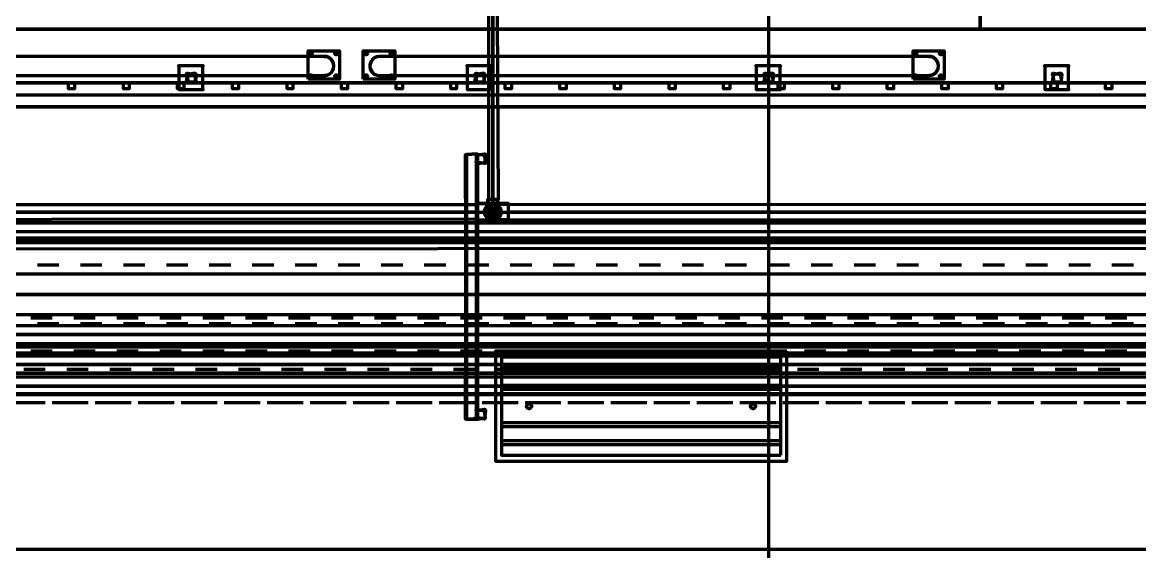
# Model space of a CAD drawing. Extents: x 0 to 1153, y 0 to 816.
# Drawn here: x 565.45 to 595.71, y 556.96 to 571.29 of the extents above; entities that cross this region are included whole.
import ezdxf

# ---------------------------------------------------------------- set-up
doc = ezdxf.new("R2010")
doc.units = 0
doc.header["$MEASUREMENT"] = 0
for name, color, linetype in [('Arch', 7, 'Continuous'), ('EQUIPMENTS', 7, 'Continuous'), ('Hatch', 7, 'Continuous'), ('PIPE', 7, 'Continuous')]:
    doc.layers.add(name, color=color, linetype=linetype)

msp = doc.modelspace()

# ---------------------------------------------------------------- linework, layer by layer
at = {"layer": 'Arch', "color": 11, "linetype": 'Continuous', "lineweight": 211}
msp.add_line((585.671, 361.77), (585.671, 717.391), dxfattribs=at)
for points in [[(591.397, 571.108), (591.397, 572.59), (591.397, 571.108)], [(573.624, 570.367), (573.694, 570.36), (573.745, 570.342), (573.802, 570.304), (573.855, 570.24), (573.802, 570.304), (573.745, 570.342), (573.694, 570.36), (573.624, 570.367), (558.722, 570.367)], [(573.856, 569.976), (573.813, 569.922), (573.757, 569.881), (573.707, 569.86), (573.652, 569.85), (573.638, 569.849)], [(590.228, 569.976), (590.185, 569.922), (590.13, 569.881), (590.079, 569.86), (590.025, 569.85), (590.011, 569.849)]]:
    msp.add_lwpolyline(points, dxfattribs=at)
for points in [[(680.413, 571.108), (495.131, 571.108), (495.131, 427.429), (530.892, 427.429), (530.892, 390.377), (680.413, 390.377), (680.413, 438.446), (651.859, 438.446), (651.859, 484.897), (680.413, 484.897), (680.413, 571.108), (495.131, 571.108), (495.131, 427.429), (530.892, 427.429), (530.892, 390.377), (680.413, 390.377), (680.413, 438.446), (653.267, 438.446), (680.413, 438.446), (651.859, 438.446), (651.859, 484.897), (680.413, 484.897), (680.413, 571.108), (494.39, 571.108)], [(573.193, 569.754), (573.193, 570.516), (574.04, 570.516), (574.04, 569.754)], [(574.686, 569.754), (574.686, 570.516), (575.543, 570.516), (575.543, 569.754)], [(589.576, 569.754), (589.576, 570.516), (590.423, 570.516), (590.423, 569.754)]]:
    msp.add_lwpolyline(points, close=True, dxfattribs=at)
for points in [[(558.737, 569.849), (573.652, 569.85), (573.707, 569.86), (573.757, 569.881), (573.813, 569.922), (573.855, 569.977, 0.2736), (573.855, 570.24)], [(589.997, 570.367), (590.066, 570.36), (590.118, 570.342), (590.175, 570.304), (590.229, 570.241), (590.175, 570.304), (590.118, 570.342), (590.066, 570.36), (589.997, 570.367), (575.105, 570.367), (575.05, 570.357), (575, 570.336), (574.945, 570.295), (574.902, 570.24), (574.878, 570.189), (574.867, 570.136), (574.867, 570.081), (574.878, 570.027), (574.909, 569.964), (574.955, 569.912), (575.012, 569.875), (575.064, 569.856), (575.12, 569.849), (590.025, 569.85), (590.079, 569.86), (590.13, 569.881), (590.185, 569.922), (590.229, 569.976, 0.273604), (590.229, 570.241)]]:
    msp.add_lwpolyline(points, format="xyb", dxfattribs=at)
for centre in [(573.262, 570.447), (573.95, 570.447), (574.765, 570.447), (575.453, 570.447), (589.645, 570.447), (590.333, 570.447), (573.262, 569.833), (573.95, 569.833), (574.765, 569.833), (575.453, 569.833), (589.645, 569.833), (590.333, 569.833)]:
    msp.add_circle(centre, 0.037, dxfattribs=at)
msp.add_arc((575.125, 570.108), 0.26, 91.3104, 271.8129, dxfattribs=at)
at = {"layer": 'EQUIPMENTS', "color": 251, "linetype": 'Continuous', "lineweight": 211}
msp.add_line((645.329, 557.022), (113.961, 557.022), dxfattribs=at)
at = {"layer": 'Hatch', "color": 5, "linetype": 'Continuous', "lineweight": 211}
for p, q in [((491.384, 569.33), (677.863, 569.33)), ((676.317, 565.616), (512.053, 565.616)), ((508.233, 562.261), (676.54, 562.261)), ((585.999, 561.933), (578.432, 561.933)), ((585.999, 561.837), (578.432, 561.837)), ((585.999, 561.456), (578.432, 561.456)), ((585.999, 561.351), (578.432, 561.351)), ((585.999, 560.451), (578.432, 560.451)), ((585.999, 560.345), (578.432, 560.345)), ((585.999, 559.964), (578.432, 559.964)), ((585.999, 559.858), (578.432, 559.858))]:
    msp.add_line(p, q, dxfattribs=at)
at = {"layer": 'Hatch', "color": 3, "linetype": 'Continuous', "lineweight": 211}
msp.add_line((577.755, 560.546), (577.723, 560.546), dxfattribs=at)
for points in [[(570.336, 569.468), (570.336, 570.114), (569.69, 570.114), (569.69, 569.468), (570.336, 569.468), (570.336, 570.114), (569.69, 570.114), (569.69, 569.468)], [(569.913, 569.875), (569.925, 569.891), (569.927, 569.891), (569.891, 569.875), (569.898, 569.897), (569.919, 569.911), (569.925, 569.912), (569.913, 569.875), (569.916, 569.885), (569.925, 569.891), (569.927, 569.891), (569.891, 569.875), (569.898, 569.897), (569.928, 569.912)], [(570.119, 569.891), (570.134, 569.88), (570.135, 569.877), (570.119, 569.912), (570.141, 569.905), (570.154, 569.887), (570.156, 569.879), (570.119, 569.891), (570.128, 569.888), (570.134, 569.88), (570.135, 569.877), (570.119, 569.912), (570.141, 569.905), (570.154, 569.887), (570.156, 569.879), (570.124, 569.891), (569.923, 569.87), (569.934, 569.669), (570.145, 569.68), (570.167, 569.87), (570.124, 569.648), (569.902, 569.68), (569.934, 569.912), (570.145, 569.87), (570.124, 569.669), (569.923, 569.68), (569.934, 569.891), (570.124, 569.912), (569.902, 569.87), (569.934, 569.648), (570.167, 569.68)], [(578.146, 569.468), (578.146, 570.114), (577.501, 570.114), (577.501, 569.468), (578.146, 569.468), (578.146, 570.114), (577.501, 570.114), (577.501, 569.468)], [(577.94, 569.891), (577.955, 569.879), (577.956, 569.877), (577.94, 569.912), (577.962, 569.905), (577.975, 569.887), (577.977, 569.879), (577.94, 569.891), (577.949, 569.888), (577.955, 569.879), (577.956, 569.877), (577.94, 569.912), (577.962, 569.905), (577.975, 569.887), (577.977, 569.879), (577.945, 569.891), (577.734, 569.87), (577.755, 569.669), (577.956, 569.68), (577.977, 569.87), (577.945, 569.648), (577.712, 569.68), (577.755, 569.912), (577.956, 569.87), (577.945, 569.669), (577.734, 569.68), (577.755, 569.891), (577.945, 569.912), (577.712, 569.87), (577.755, 569.648), (577.977, 569.68)], [(577.734, 569.875), (577.746, 569.891), (577.748, 569.891), (577.712, 569.875), (577.72, 569.897), (577.741, 569.911), (577.746, 569.912), (577.734, 569.875), (577.737, 569.885), (577.746, 569.891), (577.748, 569.891), (577.712, 569.875), (577.72, 569.897), (577.749, 569.912)], [(585.978, 569.468), (585.978, 570.114), (585.332, 570.114), (585.332, 569.468), (585.978, 569.468), (585.978, 570.114), (585.332, 570.114), (585.332, 569.468)], [(585.555, 569.875), (585.567, 569.891), (585.569, 569.891), (585.533, 569.875), (585.541, 569.897), (585.562, 569.911), (585.568, 569.912), (585.555, 569.875), (585.558, 569.885), (585.567, 569.891), (585.569, 569.891), (585.533, 569.875), (585.541, 569.897), (585.571, 569.912)], [(585.761, 569.891), (585.776, 569.88), (585.777, 569.877), (585.761, 569.912), (585.783, 569.905), (585.796, 569.887), (585.798, 569.879), (585.761, 569.891), (585.77, 569.888), (585.776, 569.88), (585.777, 569.877), (585.761, 569.912), (585.783, 569.905), (585.796, 569.887), (585.798, 569.879), (585.766, 569.891), (585.555, 569.87), (585.576, 569.669), (585.787, 569.68), (585.798, 569.87), (585.766, 569.648), (585.544, 569.68), (585.576, 569.912), (585.787, 569.87), (585.766, 569.669), (585.555, 569.68), (585.576, 569.891), (585.766, 569.912), (585.544, 569.87), (585.576, 569.648), (585.798, 569.68)], [(593.788, 569.468), (593.788, 570.114), (593.143, 570.114), (593.143, 569.468), (593.788, 569.468), (593.788, 570.114), (593.143, 570.114), (593.143, 569.468)], [(593.365, 569.875), (593.377, 569.891), (593.38, 569.891), (593.344, 569.875), (593.351, 569.897), (593.372, 569.911), (593.378, 569.912), (593.365, 569.875), (593.368, 569.885), (593.377, 569.891), (593.38, 569.891), (593.344, 569.875), (593.351, 569.897), (593.381, 569.912)], [(593.572, 569.891), (593.587, 569.88), (593.587, 569.877), (593.572, 569.912), (593.593, 569.905), (593.607, 569.884), (593.608, 569.879), (593.572, 569.891), (593.581, 569.888), (593.587, 569.88), (593.587, 569.877), (593.572, 569.912), (593.593, 569.905), (593.607, 569.884), (593.608, 569.879), (593.577, 569.891), (593.365, 569.87), (593.386, 569.669), (593.598, 569.68), (593.609, 569.87), (593.577, 569.648), (593.355, 569.68), (593.386, 569.912), (593.598, 569.87), (593.577, 569.669), (593.365, 569.68), (593.386, 569.891), (593.577, 569.912), (593.355, 569.87), (593.386, 569.648), (593.609, 569.68)], [(569.928, 569.669), (569.913, 569.681), (569.913, 569.684), (569.928, 569.648), (569.906, 569.655), (569.892, 569.676), (569.891, 569.682), (569.928, 569.669), (569.919, 569.672), (569.913, 569.681), (569.913, 569.684), (569.928, 569.648), (569.906, 569.655), (569.891, 569.685)], [(570.135, 569.685), (570.123, 569.67), (570.12, 569.669), (570.156, 569.685), (570.149, 569.663), (570.128, 569.649), (570.122, 569.648), (570.135, 569.685), (570.132, 569.676), (570.123, 569.67), (570.12, 569.669), (570.156, 569.685), (570.149, 569.663), (570.119, 569.648)], [(577.749, 569.669), (577.734, 569.68), (577.734, 569.684), (577.749, 569.648), (577.728, 569.655), (577.713, 569.676), (577.713, 569.682), (577.749, 569.669), (577.74, 569.672), (577.734, 569.68), (577.734, 569.684), (577.749, 569.648), (577.728, 569.655), (577.712, 569.685)], [(577.956, 569.685), (577.945, 569.67), (577.941, 569.669), (577.977, 569.685), (577.97, 569.663), (577.949, 569.649), (577.943, 569.648), (577.956, 569.685), (577.953, 569.676), (577.945, 569.67), (577.941, 569.669), (577.977, 569.685), (577.97, 569.663), (577.94, 569.648)], [(585.571, 569.669), (585.555, 569.681), (585.555, 569.684), (585.571, 569.648), (585.549, 569.655), (585.535, 569.673), (585.534, 569.682), (585.571, 569.669), (585.561, 569.672), (585.555, 569.681), (585.555, 569.684), (585.571, 569.648), (585.549, 569.655), (585.533, 569.685)], [(585.777, 569.685), (585.765, 569.67), (585.762, 569.669), (585.798, 569.685), (585.791, 569.663), (585.77, 569.649), (585.764, 569.648), (585.777, 569.685), (585.774, 569.676), (585.765, 569.67), (585.762, 569.669), (585.798, 569.685), (585.791, 569.663), (585.761, 569.648)], [(593.381, 569.669), (593.366, 569.681), (593.365, 569.684), (593.381, 569.648), (593.359, 569.655), (593.345, 569.676), (593.344, 569.682), (593.381, 569.669), (593.372, 569.672), (593.366, 569.681), (593.365, 569.684), (593.381, 569.648), (593.359, 569.655), (593.344, 569.685)], [(593.587, 569.685), (593.575, 569.67), (593.573, 569.669), (593.609, 569.685), (593.601, 569.663), (593.583, 569.65), (593.575, 569.648), (593.587, 569.685), (593.584, 569.676), (593.575, 569.67), (593.573, 569.669), (593.609, 569.685), (593.601, 569.663), (593.572, 569.648)], [(577.48, 560.546), (577.776, 560.546), (577.48, 560.546), (577.723, 560.546), (577.776, 560.546), (577.48, 560.546), (577.723, 560.546), (577.458, 560.546), (577.771, 560.578), (577.761, 560.581), (577.755, 560.59), (577.755, 560.593), (577.771, 560.557), (577.749, 560.564), (577.735, 560.585), (577.734, 560.591), (577.771, 560.578), (577.761, 560.581), (577.755, 560.59), (577.755, 560.593), (577.771, 560.557), (577.749, 560.564), (577.735, 560.585), (577.734, 560.591), (577.755, 560.546), (577.755, 567.711), (577.776, 560.546), (577.755, 567.711), (577.755, 560.546), (577.776, 567.711), (577.776, 560.546), (577.48, 560.546), (577.48, 567.711), (577.458, 560.546), (577.48, 567.711), (577.48, 560.546), (577.458, 567.711)], [(577.972, 567.711), (577.987, 567.699), (577.988, 567.697), (577.972, 567.732), (577.994, 567.725), (578.008, 567.704), (578.009, 567.698), (577.972, 567.711), (577.981, 567.708), (577.987, 567.699), (577.988, 567.697), (577.972, 567.732), (577.994, 567.725), (578.008, 567.704), (578.009, 567.698), (577.977, 567.711), (577.765, 567.69), (577.787, 567.478), (577.988, 567.5), (578.009, 567.69), (577.977, 567.468), (577.744, 567.5), (577.787, 567.722), (577.988, 567.69), (577.977, 567.478), (577.765, 567.5), (577.787, 567.711), (577.977, 567.722), (577.744, 567.69), (577.787, 567.468), (578.009, 567.5)], [(577.781, 567.489), (577.766, 567.501), (577.765, 567.503), (577.781, 567.468), (577.759, 567.475), (577.745, 567.496), (577.744, 567.502), (577.781, 567.489), (577.772, 567.492), (577.766, 567.501), (577.765, 567.503), (577.781, 567.468), (577.759, 567.475), (577.744, 567.505)], [(577.988, 567.505), (577.977, 567.49), (577.973, 567.489), (578.009, 567.505), (578.002, 567.483), (577.983, 567.47), (577.975, 567.468), (577.988, 567.505), (577.985, 567.495), (577.977, 567.49), (577.973, 567.489), (578.009, 567.505), (578.002, 567.483), (577.972, 567.468)], [(577.755, 560.784), (577.766, 560.799), (577.769, 560.8), (577.734, 560.784), (577.741, 560.806), (577.762, 560.82), (577.768, 560.821), (577.755, 560.784), (577.758, 560.794), (577.766, 560.799), (577.769, 560.8), (577.734, 560.784), (577.741, 560.806), (577.771, 560.821)], [(577.961, 560.8), (577.977, 560.788), (577.977, 560.786), (577.961, 560.821), (577.983, 560.814), (577.997, 560.793), (577.998, 560.787), (577.961, 560.8), (577.97, 560.797), (577.977, 560.788), (577.977, 560.786), (577.961, 560.821), (577.983, 560.814), (577.997, 560.793), (577.998, 560.787), (577.765, 560.779), (577.776, 560.567), (577.988, 560.589), (577.998, 560.779), (577.966, 560.546), (577.744, 560.589), (577.776, 560.811), (577.988, 560.779), (577.966, 560.567), (577.765, 560.589), (577.776, 560.79), (577.966, 560.811), (577.744, 560.779), (577.776, 560.546), (577.998, 560.589)], [(577.977, 560.594), (577.965, 560.578), (577.962, 560.578), (577.998, 560.594), (577.991, 560.572), (577.973, 560.559), (577.964, 560.557), (577.977, 560.594), (577.974, 560.585), (577.965, 560.578), (577.962, 560.578), (577.998, 560.594), (577.991, 560.572), (577.961, 560.557)]]:
    msp.add_lwpolyline(points, close=True, dxfattribs=at)
for points in [[(569.69, 570.114), (569.69, 570.114), (569.69, 570.114)], [(570.336, 570.114), (570.336, 570.114), (570.336, 570.114)], [(577.501, 570.114), (577.501, 570.114), (577.501, 570.114)], [(578.146, 570.114), (578.146, 570.114), (578.146, 570.114)], [(585.332, 570.114), (585.332, 570.114), (585.332, 570.114)], [(585.978, 570.114), (585.978, 570.114), (585.978, 570.114)], [(593.143, 570.114), (593.143, 570.114), (593.143, 570.114)], [(593.788, 570.114), (593.788, 570.114), (593.788, 570.114)], [(577.769, 567.73), (577.48, 567.711), (577.769, 567.73), (577.48, 567.711), (577.769, 567.73), (577.48, 567.711), (577.769, 567.73), (577.48, 567.711), (577.769, 567.73), (577.769, 567.73)]]:
    msp.add_lwpolyline(points, dxfattribs=at)
at = {"layer": 'Hatch', "color": 5, "linetype": 'Continuous', "lineweight": 211}
for points in [[(485.394, 569.648), (491.384, 569.648), (677.863, 569.648), (677.863, 569.002), (677.863, 569.648), (677.863, 569.002), (491.384, 569.002), (677.863, 569.002), (677.863, 569.648), (491.384, 569.648), (677.863, 569.648), (491.384, 569.648), (487.447, 569.648)], [(676.317, 565.372), (512.053, 565.393), (676.317, 565.393), (512.053, 565.372), (512.053, 565.859), (512.053, 565.393), (512.053, 565.859), (512.053, 565.372), (676.317, 565.372)]]:
    msp.add_lwpolyline(points, dxfattribs=at)
for points in [[(490.421, 569.002), (491.384, 569.002), (677.863, 569.002), (491.384, 569.002), (491.384, 569.648), (491.384, 569.002), (491.384, 569.648), (491.384, 569.002)], [(566.865, 569.489), (566.706, 569.489), (566.706, 569.648), (566.865, 569.648), (566.865, 569.489), (566.706, 569.489), (566.706, 569.648), (566.865, 569.648)], [(568.346, 569.489), (568.187, 569.489), (568.187, 569.648), (568.346, 569.648), (568.346, 569.489), (568.187, 569.489), (568.187, 569.648), (568.346, 569.648)], [(569.828, 569.489), (569.658, 569.489), (569.658, 569.648), (569.828, 569.648), (569.828, 569.489), (569.658, 569.489), (569.658, 569.648), (569.828, 569.648)], [(571.31, 569.489), (571.14, 569.489), (571.14, 569.648), (571.31, 569.648), (571.31, 569.489), (571.14, 569.489), (571.14, 569.648), (571.31, 569.648)], [(572.781, 569.489), (572.622, 569.489), (572.622, 569.648), (572.781, 569.648), (572.781, 569.489), (572.622, 569.489), (572.622, 569.648), (572.781, 569.648)], [(574.262, 569.489), (574.093, 569.489), (574.093, 569.648), (574.262, 569.648), (574.262, 569.489), (574.093, 569.489), (574.093, 569.648), (574.262, 569.648)], [(575.744, 569.489), (575.575, 569.489), (575.575, 569.648), (575.744, 569.648), (575.744, 569.489), (575.575, 569.489), (575.575, 569.648), (575.744, 569.648)], [(577.215, 569.489), (577.056, 569.489), (577.056, 569.648), (577.215, 569.648), (577.215, 569.489), (577.056, 569.489), (577.056, 569.648), (577.215, 569.648)], [(578.697, 569.489), (578.527, 569.489), (578.527, 569.648), (578.697, 569.648), (578.697, 569.489), (578.527, 569.489), (578.527, 569.648), (578.697, 569.648)], [(580.178, 569.489), (580.009, 569.489), (580.009, 569.648), (580.178, 569.648), (580.178, 569.489), (580.009, 569.489), (580.009, 569.648), (580.178, 569.648)], [(581.649, 569.489), (581.491, 569.489), (581.491, 569.648), (581.649, 569.648), (581.649, 569.489), (581.491, 569.489), (581.491, 569.648), (581.649, 569.648)], [(583.131, 569.489), (582.972, 569.489), (582.972, 569.648), (583.131, 569.648), (583.131, 569.489), (582.972, 569.489), (582.972, 569.648), (583.131, 569.648)], [(584.613, 569.489), (584.443, 569.489), (584.443, 569.648), (584.613, 569.648), (584.613, 569.489), (584.443, 569.489), (584.443, 569.648), (584.613, 569.648)], [(586.084, 569.489), (585.925, 569.489), (585.925, 569.648), (586.084, 569.648), (586.084, 569.489), (585.925, 569.489), (585.925, 569.648), (586.084, 569.648)], [(587.565, 569.489), (587.407, 569.489), (587.407, 569.648), (587.565, 569.648), (587.565, 569.489), (587.407, 569.489), (587.407, 569.648), (587.565, 569.648)], [(589.047, 569.489), (588.878, 569.489), (588.878, 569.648), (589.047, 569.648), (589.047, 569.489), (588.878, 569.489), (588.878, 569.648), (589.047, 569.648)], [(590.529, 569.489), (590.359, 569.489), (590.359, 569.648), (590.529, 569.648), (590.529, 569.489), (590.359, 569.489), (590.359, 569.648), (590.529, 569.648)], [(592, 569.489), (591.841, 569.489), (591.841, 569.648), (592, 569.648), (592, 569.489), (591.841, 569.489), (591.841, 569.648), (592, 569.648)], [(593.482, 569.489), (593.312, 569.489), (593.312, 569.648), (593.482, 569.648), (593.482, 569.489), (593.312, 569.489), (593.312, 569.648), (593.482, 569.648)], [(594.963, 569.489), (594.794, 569.489), (594.794, 569.648), (594.963, 569.648), (594.963, 569.489), (594.794, 569.489), (594.794, 569.648), (594.963, 569.648)], [(676.317, 565.859), (676.317, 565.372), (676.317, 565.859), (512.053, 565.859), (676.317, 565.859), (512.053, 565.859)], [(676.54, 562.028), (508.233, 562.028), (676.54, 562.017), (676.54, 562.504), (676.54, 562.028), (676.54, 562.504), (676.54, 562.017), (508.233, 562.017), (508.233, 562.504), (508.233, 562.028), (508.233, 562.504), (508.233, 562.017)], [(508.233, 562.504), (676.54, 562.504), (508.233, 562.504), (676.54, 562.504)], [(586.158, 562.388), (578.263, 562.388), (578.263, 559.414), (586.158, 559.414)], [(585.999, 559.573), (585.999, 562.229), (578.432, 562.229), (578.432, 559.573)], [(579.247, 560.901), (579.195, 560.834), (579.151, 560.837), (579.117, 560.869), (579.11, 560.912), (579.13, 560.949), (579.167, 560.969), (579.21, 560.962), (579.242, 560.928), (579.245, 560.884), (579.219, 560.845), (579.178, 560.832), (579.138, 560.845), (579.113, 560.879), (579.113, 560.923), (579.142, 560.959), (579.184, 560.969), (579.223, 560.953), (579.247, 560.901)], [(585.311, 560.901), (585.259, 560.834), (585.216, 560.837), (585.181, 560.869), (585.175, 560.912), (585.194, 560.949), (585.231, 560.969), (585.274, 560.962), (585.306, 560.928), (585.309, 560.884), (585.283, 560.845), (585.242, 560.832), (585.202, 560.845), (585.177, 560.879), (585.177, 560.923), (585.206, 560.959), (585.248, 560.969), (585.287, 560.953), (585.311, 560.901)]]:
    msp.add_lwpolyline(points, close=True, dxfattribs=at)
at = {"layer": 'Hatch', "color": 3, "linetype": 'Continuous', "lineweight": 211}
for p in [(569.69, 570.114), (570.336, 570.114), (577.501, 570.114), (578.146, 570.114), (585.332, 570.114), (585.978, 570.114), (593.143, 570.114), (593.788, 570.114), (570.336, 569.468), (578.146, 569.468), (585.978, 569.468), (593.788, 569.468)]:
    msp.add_point(p, dxfattribs=at)
at = {"layer": 'PIPE', "color": 3, "linetype": 'Continuous', "lineweight": 211}
for p, q in [((577.765, 565.965), (577.765, 566.357)), ((578.305, 566.494), (578.083, 566.494)), ((578.623, 565.965), (578.623, 566.357)), ((577.765, 566.155), (542.332, 566.155))]:
    msp.add_line(p, q, dxfattribs=at)
at = {"layer": 'PIPE', "color": 4, "linetype": 'Continuous', "lineweight": 211}
for p, q in [((566.441, 564.716), (565.859, 564.716)), ((567.605, 564.716), (567.023, 564.716)), ((568.77, 564.716), (568.187, 564.716)), ((569.934, 564.716), (569.352, 564.716)), ((571.098, 564.716), (570.516, 564.716)), ((572.262, 564.716), (571.68, 564.716)), ((573.426, 564.716), (572.844, 564.716)), ((574.59, 564.716), (574.008, 564.716)), ((575.754, 564.716), (575.172, 564.716)), ((576.919, 564.716), (576.337, 564.716)), ((578.083, 564.716), (577.501, 564.716)), ((579.247, 564.716), (578.665, 564.716)), ((580.411, 564.716), (579.829, 564.716)), ((581.575, 564.716), (580.993, 564.716)), ((582.739, 564.716), (582.157, 564.716)), ((583.904, 564.716), (583.322, 564.716)), ((585.068, 564.716), (584.486, 564.716)), ((586.232, 564.716), (585.65, 564.716)), ((587.396, 564.716), (586.814, 564.716)), ((588.56, 564.716), (587.978, 564.716)), ((589.724, 564.716), (589.142, 564.716)), ((590.889, 564.716), (590.307, 564.716)), ((592.053, 564.716), (591.471, 564.716)), ((593.217, 564.716), (592.635, 564.716)), ((594.381, 564.716), (593.799, 564.716)), ((595.545, 564.716), (594.963, 564.716)), ((565.859, 563.139), (566.441, 563.139)), ((567.023, 563.139), (567.605, 563.139)), ((568.187, 563.139), (568.77, 563.139)), ((569.352, 563.139), (569.934, 563.139)), ((570.516, 563.139), (571.098, 563.139)), ((571.68, 563.139), (572.262, 563.139)), ((572.844, 563.139), (573.426, 563.139)), ((574.008, 563.139), (574.59, 563.139)), ((575.172, 563.139), (575.754, 563.139)), ((576.337, 563.139), (576.919, 563.139)), ((577.501, 563.139), (578.083, 563.139)), ((578.665, 563.139), (579.247, 563.139)), ((579.829, 563.139), (580.411, 563.139)), ((580.993, 563.139), (581.575, 563.139)), ((582.157, 563.139), (582.739, 563.139)), ((583.322, 563.139), (583.904, 563.139)), ((584.486, 563.139), (585.068, 563.139)), ((585.65, 563.139), (586.232, 563.139)), ((586.814, 563.139), (587.396, 563.139)), ((587.978, 563.139), (588.56, 563.139)), ((589.142, 563.139), (589.724, 563.139)), ((590.307, 563.139), (590.889, 563.139)), ((591.471, 563.139), (592.053, 563.139)), ((592.635, 563.139), (593.217, 563.139)), ((593.799, 563.139), (594.381, 563.139)), ((594.963, 563.139), (595.545, 563.139))]:
    msp.add_line(p, q, dxfattribs=at)
at = {"layer": 'PIPE', "color": 152, "linetype": 'Continuous', "lineweight": 211}
for p, q in [((566.261, 563.287), (565.679, 563.287)), ((567.425, 563.287), (566.843, 563.287)), ((568.59, 563.287), (568.008, 563.287)), ((569.754, 563.287), (569.172, 563.287)), ((570.918, 563.287), (570.336, 563.287)), ((572.082, 563.287), (571.5, 563.287)), ((573.246, 563.287), (572.664, 563.287)), ((574.41, 563.287), (573.828, 563.287)), ((575.575, 563.287), (574.992, 563.287)), ((576.739, 563.287), (576.157, 563.287)), ((577.903, 563.287), (577.321, 563.287)), ((579.067, 563.287), (578.485, 563.287)), ((580.231, 563.287), (579.649, 563.287)), ((581.395, 563.287), (580.813, 563.287)), ((582.56, 563.287), (581.977, 563.287)), ((583.724, 563.287), (583.142, 563.287)), ((584.888, 563.287), (584.306, 563.287)), ((586.052, 563.287), (585.47, 563.287)), ((587.216, 563.287), (586.634, 563.287)), ((588.38, 563.287), (587.798, 563.287)), ((589.545, 563.287), (588.962, 563.287)), ((590.709, 563.287), (590.127, 563.287)), ((591.873, 563.287), (591.291, 563.287)), ((593.037, 563.287), (592.455, 563.287)), ((594.201, 563.287), (593.619, 563.287)), ((595.365, 563.287), (594.783, 563.287)), ((565.679, 562.398), (566.261, 562.398)), ((566.843, 562.398), (567.425, 562.398)), ((568.008, 562.398), (568.59, 562.398)), ((569.172, 562.398), (569.754, 562.398)), ((570.336, 562.398), (570.918, 562.398)), ((571.5, 562.398), (572.082, 562.398)), ((572.664, 562.398), (573.246, 562.398)), ((573.828, 562.398), (574.41, 562.398)), ((574.992, 562.398), (575.575, 562.398)), ((576.157, 562.398), (576.739, 562.398)), ((577.321, 562.398), (577.903, 562.398)), ((578.485, 562.398), (579.067, 562.398)), ((579.649, 562.398), (580.231, 562.398)), ((580.813, 562.398), (581.395, 562.398)), ((581.977, 562.398), (582.56, 562.398)), ((583.142, 562.398), (583.724, 562.398)), ((584.306, 562.398), (584.888, 562.398)), ((585.47, 562.398), (586.052, 562.398)), ((586.634, 562.398), (587.216, 562.398)), ((587.798, 562.398), (588.38, 562.398)), ((588.962, 562.398), (589.545, 562.398)), ((590.127, 562.398), (590.709, 562.398)), ((591.291, 562.398), (591.873, 562.398)), ((592.455, 562.398), (593.037, 562.398)), ((593.619, 562.398), (594.201, 562.398)), ((594.783, 562.398), (595.365, 562.398))]:
    msp.add_line(p, q, dxfattribs=at)
at = {"layer": 'PIPE', "color": 220, "linetype": 'Continuous', "lineweight": 211}
for p, q in [((565.679, 562.578), (565.097, 562.578)), ((566.843, 562.578), (566.261, 562.578)), ((568.008, 562.578), (567.425, 562.578)), ((569.172, 562.578), (568.59, 562.578)), ((570.336, 562.578), (569.754, 562.578)), ((571.5, 562.578), (570.918, 562.578)), ((572.664, 562.578), (572.082, 562.578)), ((573.828, 562.578), (573.246, 562.578)), ((574.992, 562.578), (574.41, 562.578)), ((576.157, 562.578), (575.575, 562.578)), ((577.321, 562.578), (576.739, 562.578)), ((578.485, 562.578), (577.903, 562.578)), ((579.649, 562.578), (579.067, 562.578)), ((580.813, 562.578), (580.231, 562.578)), ((581.977, 562.578), (581.395, 562.578)), ((583.142, 562.578), (582.56, 562.578)), ((584.306, 562.578), (583.724, 562.578)), ((585.47, 562.578), (584.888, 562.578)), ((586.634, 562.578), (586.052, 562.578)), ((587.798, 562.578), (587.216, 562.578)), ((588.962, 562.578), (588.38, 562.578)), ((590.127, 562.578), (589.545, 562.578)), ((591.291, 562.578), (590.709, 562.578)), ((592.455, 562.578), (591.873, 562.578)), ((593.619, 562.578), (593.037, 562.578)), ((594.783, 562.578), (594.201, 562.578)), ((595.947, 562.578), (595.365, 562.578)), ((565.097, 561.001), (565.679, 561.001)), ((566.261, 561.001), (566.843, 561.001)), ((567.425, 561.001), (568.008, 561.001)), ((568.59, 561.001), (569.172, 561.001)), ((569.754, 561.001), (570.336, 561.001)), ((570.918, 561.001), (571.5, 561.001)), ((572.082, 561.001), (572.664, 561.001)), ((573.246, 561.001), (573.828, 561.001)), ((574.41, 561.001), (574.992, 561.001)), ((575.575, 561.001), (576.157, 561.001)), ((576.739, 561.001), (577.321, 561.001)), ((577.903, 561.001), (578.485, 561.001)), ((579.067, 561.001), (579.649, 561.001)), ((580.231, 561.001), (580.813, 561.001)), ((581.395, 561.001), (581.977, 561.001)), ((582.56, 561.001), (583.142, 561.001)), ((583.724, 561.001), (584.306, 561.001)), ((584.888, 561.001), (585.47, 561.001)), ((586.052, 561.001), (586.634, 561.001)), ((587.216, 561.001), (587.798, 561.001)), ((588.38, 561.001), (588.962, 561.001)), ((589.545, 561.001), (590.127, 561.001)), ((590.709, 561.001), (591.291, 561.001)), ((591.873, 561.001), (592.455, 561.001)), ((593.037, 561.001), (593.619, 561.001)), ((594.201, 561.001), (594.783, 561.001)), ((595.365, 561.001), (595.947, 561.001))]:
    msp.add_line(p, q, dxfattribs=at)
at = {"layer": 'PIPE', "color": 171, "linetype": 'Continuous', "lineweight": 211}
for p, q in [((566.071, 561.89), (565.489, 561.89)), ((567.235, 561.89), (566.653, 561.89)), ((568.399, 561.89), (567.817, 561.89)), ((569.563, 561.89), (568.981, 561.89)), ((570.727, 561.89), (570.145, 561.89)), ((571.892, 561.89), (571.31, 561.89)), ((573.056, 561.89), (572.474, 561.89)), ((574.22, 561.89), (573.638, 561.89)), ((575.384, 561.89), (574.802, 561.89)), ((576.548, 561.89), (575.966, 561.89)), ((577.712, 561.89), (577.13, 561.89)), ((578.877, 561.89), (578.294, 561.89)), ((580.041, 561.89), (579.459, 561.89)), ((581.205, 561.89), (580.623, 561.89)), ((582.369, 561.89), (581.787, 561.89)), ((583.533, 561.89), (582.951, 561.89)), ((584.697, 561.89), (584.115, 561.89)), ((585.862, 561.89), (585.279, 561.89)), ((587.026, 561.89), (586.444, 561.89)), ((588.19, 561.89), (587.608, 561.89)), ((589.354, 561.89), (588.772, 561.89)), ((590.518, 561.89), (589.936, 561.89)), ((591.682, 561.89), (591.1, 561.89)), ((592.847, 561.89), (592.264, 561.89)), ((594.011, 561.89), (593.429, 561.89)), ((595.175, 561.89), (594.593, 561.89)), ((565.489, 561.001), (566.071, 561.001)), ((566.653, 561.001), (567.235, 561.001)), ((567.817, 561.001), (568.399, 561.001)), ((568.981, 561.001), (569.563, 561.001)), ((570.145, 561.001), (570.727, 561.001)), ((571.31, 561.001), (571.892, 561.001)), ((572.474, 561.001), (573.056, 561.001)), ((573.638, 561.001), (574.22, 561.001)), ((574.802, 561.001), (575.384, 561.001)), ((575.966, 561.001), (576.548, 561.001)), ((577.13, 561.001), (577.712, 561.001)), ((578.294, 561.001), (578.877, 561.001)), ((579.459, 561.001), (580.041, 561.001)), ((580.623, 561.001), (581.205, 561.001)), ((581.787, 561.001), (582.369, 561.001)), ((582.951, 561.001), (583.533, 561.001)), ((584.115, 561.001), (584.697, 561.001)), ((585.279, 561.001), (585.862, 561.001)), ((586.444, 561.001), (587.026, 561.001)), ((587.608, 561.001), (588.19, 561.001)), ((588.772, 561.001), (589.354, 561.001)), ((589.936, 561.001), (590.518, 561.001)), ((591.1, 561.001), (591.682, 561.001)), ((592.264, 561.001), (592.847, 561.001)), ((593.429, 561.001), (594.011, 561.001)), ((594.593, 561.001), (595.175, 561.001))]:
    msp.add_line(p, q, dxfattribs=at)
at = {"layer": 'PIPE', "color": 3, "linetype": 'Continuous', "lineweight": 211}
for points in [[(578.421, 566.161), (578.415, 566.106), (578.396, 566.056), (578.367, 566.013), (578.328, 565.977), (578.283, 565.951), (578.231, 565.936), (578.175, 565.934), (578.122, 565.945), (578.074, 565.967), (578.033, 566), (578.001, 566.041), (577.978, 566.089), (577.967, 566.142), (577.973, 566.215), (578.001, 566.281), (578.046, 566.333), (578.105, 566.37), (578.157, 566.385), (578.213, 566.388), (578.266, 566.377), (578.328, 566.344), (578.367, 566.309), (578.396, 566.265), (578.415, 566.215), (578.421, 566.161), (578.415, 566.215), (578.387, 566.281), (578.328, 566.344), (578.266, 566.377), (578.213, 566.388), (578.157, 566.385), (578.105, 566.37), (578.046, 566.333), (578.001, 566.281), (577.973, 566.215), (577.966, 566.161), (577.973, 566.215), (577.992, 566.265), (578.021, 566.309), (578.06, 566.344), (578.105, 566.37), (578.157, 566.385), (578.213, 566.388), (578.266, 566.377), (578.314, 566.354), (578.355, 566.322), (578.387, 566.281), (578.41, 566.233), (578.421, 566.161), (578.415, 566.106), (578.378, 566.026), (578.342, 565.988), (578.299, 565.959), (578.249, 565.94), (578.194, 565.933), (578.139, 565.94), (578.074, 565.967), (578.021, 566.013), (577.984, 566.072), (577.969, 566.124), (577.984, 566.072), (578.021, 566.013), (578.074, 565.967), (578.139, 565.995), (578.199, 565.997), (578.199, 566.314, 0.414411), (578.02, 566.161), (578.358, 566.155), (578.355, 566.093), (578.317, 566.037), (578.266, 566.076), (578.212, 566.051), (578.16, 566.061), (578.136, 566.113), (578.176, 566.163), (578.199, 566.494), (578.199, 573.162), (578.199, 566.494)], [(578.305, 573.162), (578.337, 566.494), (578.305, 566.42), (578.305, 566.155), (578.302, 566.254), (578.25, 566.292), (578.194, 566.334), (578.308, 566.293), (578.349, 566.241), (578.366, 566.189), (578.366, 566.132), (578.349, 566.08), (578.308, 566.028), (578.249, 565.995), (578.194, 565.986), (578.139, 565.995), (578.08, 566.028), (578.039, 566.08), (578.02, 566.161), (578.039, 566.08), (578.08, 566.028), (578.139, 565.995), (578.194, 565.986), (578.249, 565.995), (578.308, 566.028), (578.349, 566.08), (578.366, 566.132), (578.366, 566.189), (578.349, 566.241), (578.308, 566.293), (578.194, 566.334), (578.308, 566.293), (578.349, 566.241), (578.366, 566.189), (578.366, 566.132), (578.349, 566.08), (578.308, 566.028), (578.249, 565.995), (578.194, 565.986), (578.139, 565.995), (578.091, 566.02), (578.053, 566.058), (578.02, 566.161), (578.061, 566.047), (578.114, 566.006), (578.166, 565.988), (578.249, 565.995), (578.308, 566.028), (578.349, 566.08), (578.366, 566.132), (578.366, 566.189), (578.349, 566.241), (578.294, 566.219), (578.194, 566.334), (578.136, 566.251), (578.104, 566.161), (578.121, 566.214), (578.166, 566.246), (578.216, 566.248), (578.262, 566.219), (578.284, 566.168), (578.27, 566.113), (578.194, 566.05), (578.143, 566.062), (578.104, 566.153), (578.117, 566.208), (578.159, 566.244), (578.216, 566.248), (578.262, 566.219), (578.284, 566.168), (578.27, 566.113), (578.194, 566.05), (578.143, 566.062), (578.104, 566.153), (578.095, 566.212), (578.128, 566.25), (578.176, 566.27), (578.229, 566.266), (578.273, 566.239), (578.299, 566.196), (578.245, 566.259), (578.194, 566.334), (578.249, 566.232), (578.225, 566.164), (578.302, 566.187), (578.302, 566.134), (578.278, 566.088), (578.194, 566.05), (578.143, 566.062), (578.099, 566.102), (578.083, 566.152), (578.143, 566.062), (578.194, 566.05), (578.143, 566.062), (578.139, 566.126), (578.189, 566.166), (578.246, 566.187), (578.273, 566.239), (578.308, 566.293), (578.194, 566.334), (578.194, 566.334, 0.414411), (578.02, 566.161)], [(680.466, 565.319), (680.065, 565.309), (680.032, 565.256), (680.049, 565.206), (680.101, 565.193, 0.414252), (680.233, 565.325, -0.414252), (680.101, 565.193, 0.414252), (680.233, 565.325, -0.414252), (680.106, 565.182), (680.36, 565.15), (680.466, 565.15), (680.36, 565.182), (680.101, 565.193, 0.414252), (680.233, 565.325), (680.223, 565.376), (680.168, 565.372), (680.117, 565.321), (679.736, 565.319), (542.354, 565.319)]]:
    msp.add_lwpolyline(points, format="xyb", dxfattribs=at)
for points in [[(578.194, 566.05), (578.143, 566.062), (578.084, 566.143), (578.088, 566.196), (578.115, 566.239), (578.159, 566.266), (578.212, 566.27), (578.26, 566.25), (578.296, 566.204), (578.305, 566.152), (578.284, 566.095), (578.194, 566.05), (578.284, 566.095), (578.305, 566.152), (578.296, 566.204), (578.245, 566.259), (578.194, 566.334), (578.25, 566.292), (578.295, 566.262), (578.326, 566.216), (578.337, 566.161), (578.326, 566.105), (578.295, 566.06), (578.25, 566.029), (578.194, 566.05), (578.085, 566.068), (578.02, 566.161), (578.072, 566.236), (578.11, 566.276), (578.194, 566.334), (578.072, 566.236), (578.02, 566.161), (578.085, 566.068), (578.194, 566.05), (578.143, 566.062), (578.062, 566.105), (578.02, 566.161), (578.062, 566.216), (578.093, 566.262), (578.138, 566.292), (578.194, 566.334), (578.25, 566.292), (578.295, 566.262), (578.326, 566.216), (578.337, 566.161), (578.326, 566.105), (578.295, 566.06), (578.25, 566.029), (578.194, 566.05), (578.143, 566.062), (578.02, 566.161), (578.136, 566.251), (578.194, 566.334), (578.294, 566.219), (578.305, 566.155), (578.252, 566.06), (578.194, 566.05), (578.143, 566.062), (578.084, 566.143), (578.088, 566.196), (578.115, 566.239), (578.159, 566.266), (578.212, 566.27), (578.26, 566.25), (578.296, 566.204), (578.305, 566.152), (578.284, 566.095), (578.194, 566.05), (578.284, 566.095), (578.305, 566.152), (578.296, 566.204), (578.245, 566.259), (578.194, 566.334), (578.25, 566.292), (578.295, 566.262), (578.326, 566.216), (578.337, 566.161), (578.326, 566.105), (578.295, 566.06), (578.25, 566.029), (578.194, 566.05), (578.085, 566.068), (578.02, 566.161), (578.072, 566.236), (578.11, 566.276), (578.194, 566.334), (578.072, 566.236), (578.02, 566.161), (578.085, 566.068), (578.194, 566.05), (578.143, 566.062), (578.062, 566.105), (578.02, 566.161), (578.062, 566.216), (578.093, 566.262), (578.149, 566.296), (578.194, 566.334), (578.26, 566.288), (578.302, 566.254), (578.33, 566.206), (578.336, 566.149), (578.321, 566.095), (578.287, 566.052), (578.194, 566.05), (578.25, 566.029), (578.309, 566.076), (578.333, 566.126), (578.335, 566.184), (578.315, 566.236), (578.26, 566.288), (578.194, 566.334), (578.149, 566.296), (578.093, 566.262), (578.058, 566.206), (578.02, 566.161), (578.083, 566.42), (578.02, 566.161), (578.143, 566.062), (578.194, 566.05), (578.252, 566.06), (578.305, 566.155), (578.337, 566.42), (578.305, 566.494), (578.051, 566.494), (578.051, 566.42), (578.083, 566.494), (578.083, 573.162)], [(543.2, 566.357), (543.2, 565.933), (543.2, 566.357), (577.765, 566.357), (577.765, 565.965), (543.2, 565.933), (542.332, 565.933), (543.2, 565.965)], [(674.201, 565.965), (674.201, 566.388), (674.201, 565.965), (675.058, 565.933), (674.201, 565.965), (578.623, 565.933), (577.765, 565.933), (578.623, 565.965), (578.623, 566.388), (577.765, 566.388), (578.623, 566.357), (674.201, 566.388), (675.058, 566.388), (674.201, 566.357)], [(578.199, 566.42), (578.199, 566.42), (578.199, 566.42)], [(543.2, 566.155), (577.765, 566.155), (674.201, 566.155)], [(676.042, 566.155), (675.058, 566.155), (674.201, 566.155), (578.623, 566.155)], [(542.354, 565.457), (542.354, 565.15), (542.354, 565.457), (679.736, 565.457), (679.736, 565.182), (542.354, 565.15), (541.655, 565.15), (542.354, 565.182)], [(679.736, 565.319), (541.655, 565.319)]]:
    msp.add_lwpolyline(points, dxfattribs=at)
at = {"layer": 'PIPE', "color": 4, "linetype": 'Continuous', "lineweight": 211}
msp.add_lwpolyline([(682.583, 564.473), (682.583, 563.383), (682.583, 564.473), (485.817, 564.473), (485.817, 563.383), (682.583, 563.383)], dxfattribs=at)
at = {"layer": 'PIPE', "color": 110, "linetype": 'Continuous', "lineweight": 211}
msp.add_lwpolyline([(682.583, 563.922), (485.817, 563.922), (682.583, 563.922)], dxfattribs=at)
at = {"layer": 'PIPE', "color": 142, "linetype": 'Continuous', "lineweight": 211}
msp.add_lwpolyline([(678.931, 563.076), (678.931, 562.599), (678.931, 563.076), (482.113, 563.076), (482.113, 562.599), (678.931, 562.599)], dxfattribs=at)
at = {"layer": 'PIPE', "color": 162, "linetype": 'Continuous', "lineweight": 211}
msp.add_lwpolyline([(678.931, 562.843), (482.113, 562.843), (678.931, 562.843)], dxfattribs=at)
at = {"layer": 'PIPE', "color": 200, "linetype": 'Continuous', "lineweight": 211}
msp.add_lwpolyline([(488.04, 561.245), (488.04, 562.335), (488.04, 561.245), (684.646, 561.245), (684.646, 562.335), (488.04, 562.335)], dxfattribs=at)
at = {"layer": 'PIPE', "color": 161, "linetype": 'Continuous', "lineweight": 211}
msp.add_lwpolyline([(480.579, 561.213), (480.579, 561.689), (480.579, 561.213), (678.91, 561.213), (678.91, 561.689), (480.579, 561.689)], dxfattribs=at)
at = {"layer": 'PIPE', "color": 230, "linetype": 'Continuous', "lineweight": 211}
msp.add_lwpolyline([(488.04, 561.795), (684.646, 561.795), (488.04, 561.795)], dxfattribs=at)
at = {"layer": 'PIPE', "color": 181, "linetype": 'Continuous', "lineweight": 211}
msp.add_lwpolyline([(480.579, 561.446), (678.91, 561.446), (480.579, 561.446)], dxfattribs=at)
at = {"layer": 'PIPE', "color": 3, "linetype": 'Continuous', "lineweight": 211}
for p in [(578.199, 566.494), (578.199, 566.494), (578.199, 566.42)]:
    msp.add_point(p, dxfattribs=at)

doc.saveas('drawing.dxf')
